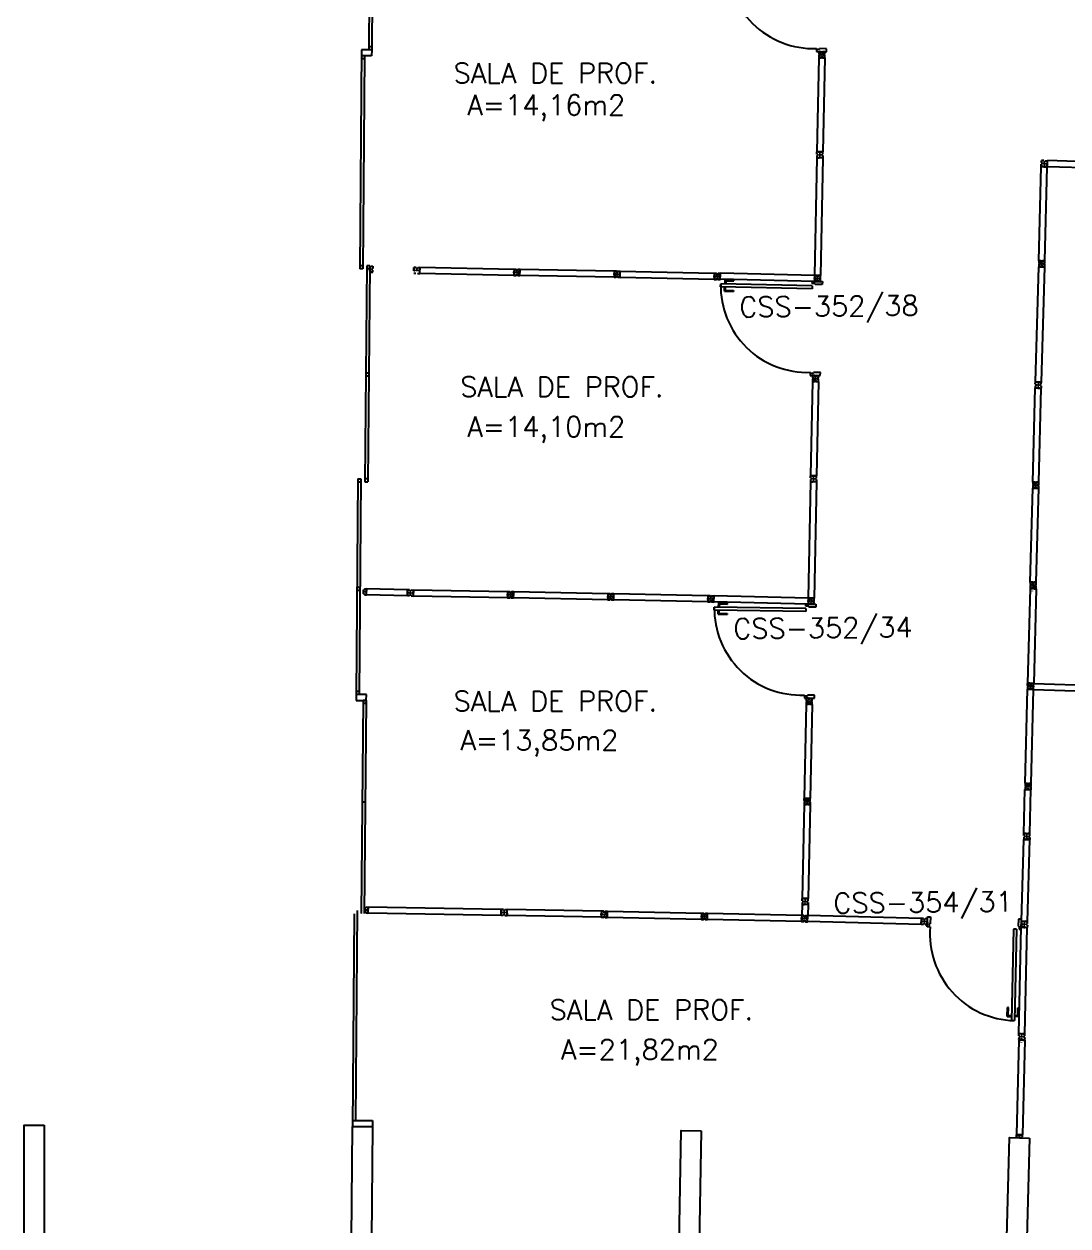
# Model space of a CAD drawing. Extents: x -152 to 150, y 325 to 437.
# Drawn here: x 0.36 to 10.79, y 384.86 to 396.86 of the extents above; entities that cross this region are included whole.
import ezdxf
from ezdxf.enums import TextEntityAlignment as Align

# ---------------------------------------------------------------- set-up
doc = ezdxf.new("R2010")
doc.units = 0
doc.header["$LTSCALE"] = 0.01
doc.header["$MEASUREMENT"] = 0
doc.layers.get('0').update_dxf_attribs({"linetype": 'CONTINUOUS'})
for name, color, linetype in [('AREA', 2, 'CONTINUOUS'), ('DIV', 2, 'CONTINUOUS'), ('ESQ', 1, 'CONTINUOUS'), ('ESTR', 3, 'CONTINUOUS'), ('TEXTO', 2, 'CONTINUOUS'), ('TEXTO-ENDEREÇO', 2, 'CONTINUOUS')]:
    doc.layers.add(name, color=color, linetype=linetype)
doc.styles.add('UNB-100', font='simplex.shx', dxfattribs={"height": 3})
doc.styles.add('UNB-100-1', font='simplex.shx', dxfattribs={"height": 0.2})

# ---------------------------------------------------------------- blocks, each defined once
blk = doc.blocks.new('PILAR-SSC')
blk.add_lwpolyline([(0.203, -42.962), (0.203, -44.462), (0.003, -44.462), (0.003, -42.962)], close=True)
blk = doc.blocks.new('PDV2D-SSC')
for p, q in [((-0.106, 0.965), (-0.076, 0.965)), ((-0.106, 0.05), (-0.106, 0.965)), ((-0.076, 0.05), (-0.076, 0.965)), ((-0.148, 0.925), (-0.108, 0.925)), ((-0.148, 0.925), (-0.148, 0.835)), ((-0.138, 0.915), (-0.108, 0.915)), ((-0.138, 0.915), (-0.138, 0.835)), ((-0.034, 0.925), (-0.074, 0.925)), ((-0.044, 0.915), (-0.074, 0.915)), ((-0.044, 0.915), (-0.044, 0.835)), ((-0.034, 0.925), (-0.034, 0.835)), ((-0.138, 0.835), (-0.148, 0.835)), ((-0.044, 0.835), (-0.034, 0.835)), ((-0.95, 0.05), (-0.97, 0.05)), ((-0.97, 0.05), (-0.97, 0.035)), ((-0.97, 0.035), (-0.97, -0.035)), ((-0.95, 0.02), (-0.95, 0.05)), ((-0.95, 0.02), (-0.94, 0.02)), ((-0.94, -0.05), (-0.94, 0.02)), ((-0.076, 0.05), (-0.106, 0.05)), ((-0.051, 0.02), (-0.061, 0.02)), ((-0.061, -0.05), (-0.061, 0.02)), ((-0.051, 0.05), (-0.031, 0.05)), ((-0.051, 0.02), (-0.051, 0.05)), ((-0.031, 0.05), (-0.031, -0.05)), ((-0.97, -0.035), (-0.97, -0.05)), ((-0.97, -0.05), (-0.94, -0.05)), ((-0.031, -0.05), (-0.061, -0.05))]:
    blk.add_line(p, q)
at = {"color": 1}
blk.add_arc((-0.076, 0.1), 0.865, 90, 183.3214, dxfattribs=at)
blk = doc.blocks.new('DIVMT-SSC')
for p, q in [((0, 0.005), (0, -0.005)), ((0, -0.005), (0, 0.005)), ((-0.03, -0.03), (-0.03, -0.97)), ((0.006, -0.03), (-0.006, -0.03)), ((-0.005, 0), (0.005, 0)), ((0.005, 0), (-0.005, 0)), ((0.006, -0.02), (0.006, -0.03)), ((0.03, -0.03), (0.03, -0.97)), ((0.03, -0.97), (-0.03, -0.97)), ((-0.006, -0.98), (-0.006, -0.97)), ((-0.006, -0.98), (0.006, -0.98)), ((0.006, -1.001), (-0.006, -1.001)), ((0.005, -0.97), (-0.005, -0.97)), ((0, -0.994), (0, -1.007)), ((0, -1.02), (0, -1.021)), ((0.006, -0.98), (0.006, -0.97))]:
    blk.add_line(p, q)
blk.add_lwpolyline([(0.006, -0.02), (-0.006, -0.02), (0.006, -0.02), (0.006, -0.03), (0.03, -0.03), (0.03, -0.008), (0.02, -0.008), (0.02, 0.008), (0.03, 0.008), (0.03, 0.03), (0.006, 0.03), (0.006, 0.02), (-0.006, 0.02), (-0.006, 0.03), (-0.03, 0.03), (-0.03, 0.008), (-0.02, 0.008), (-0.02, -0.008), (-0.03, -0.008), (-0.03, -0.03), (-0.006, -0.03), (-0.006, -0.02), (-0.006, -0.03)])
blk = doc.blocks.new('ESQCE-SSC')
for p, q in [((0, 0), (0, -2.143)), ((0.2, 0), (0.2, -0.06)), ((0.2, -0.06), (0, -0.06)), ((0.03, -0.06), (0.03, -2.143)), ((0.03, -1.056), (0, -1.056)), ((0.03, -1.086), (0, -1.086)), ((0.03, -2.113), (0, -2.113)), ((0.03, -2.143), (0, -2.143)), ((0.07, -2.113), (0.07, -4.253)), ((0.07, -2.113), (0.1, -2.113)), ((0.07, -2.143), (0.1, -2.143)), ((0.1, -2.113), (0.1, -4.253)), ((0.1, -3.199), (0.07, -3.199)), ((0.1, -3.229), (0.07, -3.229)), ((0, -4.256), (0, -6.443)), ((0.1, -4.256), (0, -4.256)), ((0.1, -4.316), (0, -4.316)), ((0.03, -4.316), (0.03, -6.443)), ((0.07, -4.223), (0.1, -4.223)), ((0.07, -4.253), (0.1, -4.253)), ((0.1, -4.256), (0.1, -4.316)), ((0.03, -4.346), (0, -4.346)), ((0.03, -6.413), (0, -6.413)), ((0.03, -6.443), (0, -6.443)), ((0.1, -6.413), (0.07, -6.413)), ((0.07, -6.413), (0.07, -8.571)), ((0.1, -6.443), (0.07, -6.443)), ((0.1, -6.413), (0.1, -8.571)), ((0.1, -7.485), (0.07, -7.485)), ((0.1, -7.515), (0.07, -7.515)), ((0, -8.541), (0.03, -8.541)), ((0, -8.541), (0, -10.694)), ((0, -8.571), (0.03, -8.571)), ((0.03, -8.541), (0.03, -10.694)), ((0.1, -8.541), (0.07, -8.541)), ((0.07, -8.571), (0.1, -8.571)), ((0.03, -9.628), (0, -9.628)), ((0.03, -9.658), (0, -9.658)), ((0.03, -10.664), (0, -10.664)), ((0.102, -10.694), (0, -10.694)), ((0, -10.694), (0, -10.755)), ((0.03, -10.694), (0, -10.694)), ((0, -10.755), (0.102, -10.755)), ((0.1, -10.755), (0.07, -10.755)), ((0.07, -10.755), (0.07, -12.882)), ((0.1, -10.785), (0.07, -10.785)), ((0.1, -10.755), (0.1, -12.882)), ((0.102, -10.755), (0.102, -10.694)), ((0.1, -11.77), (0.07, -11.77)), ((0, -12.887), (0, -15.019)), ((0.03, -12.852), (0.03, -14.95)), ((0, -14.95), (0.2, -14.95)), ((0.2, -14.95), (0.2, -15.019))]:
    blk.add_line(p, q)
blk = doc.blocks.new('MTINI-SSC')
for p, q in [((-0.03, 0.008), (-0.03, 0.028)), ((-0.03, 0.028), (-0.008, 0.028)), ((-0.03, 0.008), (-0.02, 0.008)), ((-0.02, 0), (-0.02, 0.008)), ((-0.001, 0), (-0.02, 0)), ((-0.008, 0.019), (-0.008, 0.028)), ((0.008, 0.019), (-0.008, 0.019)), ((0.005, 0), (-0.005, 0)), ((0.02, 0), (-0.001, 0)), ((0, -0.005), (0, 0.005)), ((0.008, 0.019), (0.008, 0.028)), ((0.03, 0.028), (0.008, 0.028)), ((0.03, 0.008), (0.02, 0.008)), ((0.02, 0), (0.02, 0.008)), ((0.03, 0.008), (0.03, 0.028))]:
    blk.add_line(p, q)
blk = doc.blocks.new('PDV2E-SSC')
at = {"layer": 'DIV'}
for p, q in [((0.076, 0.05), (0.076, 0.965)), ((0.106, 0.965), (0.076, 0.965)), ((0.106, 0.05), (0.106, 0.965)), ((0.034, 0.925), (0.034, 0.835)), ((0.034, 0.925), (0.074, 0.925)), ((0.044, 0.915), (0.044, 0.835)), ((0.044, 0.915), (0.074, 0.915)), ((0.148, 0.925), (0.108, 0.925)), ((0.138, 0.915), (0.108, 0.915)), ((0.138, 0.915), (0.138, 0.835)), ((0.148, 0.925), (0.148, 0.835)), ((0.044, 0.835), (0.034, 0.835)), ((0.138, 0.835), (0.148, 0.835)), ((0.031, 0.05), (0.031, -0.05)), ((0.051, 0.05), (0.031, 0.05)), ((0.051, 0.02), (0.051, 0.05)), ((0.051, 0.02), (0.061, 0.02)), ((0.061, -0.05), (0.061, 0.02)), ((0.076, 0.05), (0.106, 0.05)), ((0.95, 0.02), (0.94, 0.02)), ((0.94, -0.05), (0.94, 0.02)), ((0.95, 0.02), (0.95, 0.05)), ((0.95, 0.05), (0.97, 0.05)), ((0.97, 0.05), (0.97, 0.035)), ((0.97, 0.035), (0.97, -0.035)), ((0.031, -0.05), (0.061, -0.05)), ((0.97, -0.05), (0.94, -0.05)), ((0.97, -0.035), (0.97, -0.05))]:
    blk.add_line(p, q, dxfattribs=at)
at = {"layer": 'DIV', "color": 1}
blk.add_arc((0.076, 0.1), 0.865, 356.6786, 90, dxfattribs=at)
blk = doc.blocks.new('DIVINI-SSC')
for p, q in [((-0.02, 0), (-0.02, -0.008)), ((-0.02, 0), (0.001, 0)), ((-0.005, 0), (0.005, 0)), ((0, 0.005), (0, -0.005)), ((0.001, 0), (0.02, 0)), ((-0.03, -0.008), (-0.02, -0.008)), ((-0.03, -0.008), (-0.03, -0.028)), ((-0.03, -0.028), (-0.008, -0.028)), ((-0.03, -0.03), (0.03, -0.03)), ((-0.03, -0.975), (-0.03, -0.03)), ((-0.009, -0.03), (-0.027, -0.03)), ((-0.008, -0.019), (0.008, -0.019)), ((-0.008, -0.019), (-0.008, -0.028)), ((-0.006, -0.021), (-0.006, -0.03)), ((0.006, -0.021), (-0.006, -0.021)), ((-0.006, -0.023), (-0.006, -0.027)), ((-0.004, -0.021), (0.004, -0.021)), ((0.006, -0.021), (0.006, -0.03)), ((0.006, -0.023), (0.006, -0.027)), ((0.008, -0.019), (0.008, -0.028)), ((0.03, -0.028), (0.008, -0.028)), ((0.009, -0.03), (0.027, -0.03)), ((0.02, 0), (0.02, -0.008)), ((0.03, -0.008), (0.02, -0.008)), ((0.03, -0.008), (0.03, -0.028)), ((0.03, -0.975), (0.03, -0.03)), ((0.004, -0.951), (0.004, -0.953)), ((-0.03, -0.975), (0.03, -0.975)), ((-0.009, -0.975), (-0.027, -0.975)), ((-0.006, -0.985), (-0.006, -0.975)), ((0.006, -0.985), (-0.006, -0.985)), ((0.006, -1.01), (-0.006, -1.01)), ((0, -0.985), (0, -0.988)), ((0, -1.003), (0, -1.018)), ((0.006, -0.985), (0.006, -0.975)), ((0.03, -0.975), (0.009, -0.975)), ((0.009, -0.975), (0.027, -0.975))]:
    blk.add_line(p, q)
blk = doc.blocks.new('MTT-SSC')
for p, q in [((-0.006, 0.03), (-0.03, 0.03)), ((-0.03, 0.008), (-0.03, 0.03)), ((-0.03, 0.008), (-0.02, 0.008)), ((-0.02, -0.008), (-0.02, 0.008)), ((-0.006, 0.0205), (-0.006, 0.03)), ((0.006, 0.0205), (-0.006, 0.0205)), ((0.0051, 0), (-0.0051, 0)), ((-0.0051, 0), (0.0051, 0)), ((0, -0.0051), (0, 0.0051)), ((0, 0.0051), (0, -0.0051)), ((0.006, 0.0205), (0.006, 0.03)), ((0.006, 0.03), (0.03, 0.03)), ((0.02, -0.008), (0.02, 0.008)), ((0.03, 0.008), (0.02, 0.008)), ((0.03, 0.008), (0.03, 0.03)), ((-0.03, -0.008), (-0.02, -0.008)), ((-0.03, -0.008), (-0.03, -0.03)), ((-0.03, -0.03), (-0.006, -0.03)), ((-0.03, -0.03), (-0.009, -0.03)), ((-0.009, -0.03), (-0.027, -0.03)), ((-0.006, -0.0205), (-0.006, -0.03)), ((-0.006, -0.0205), (-0.006, -0.03)), ((0.006, -0.0205), (-0.006, -0.0205)), ((-0.006, -0.0205), (0.006, -0.0205)), ((0.006, -0.0205), (0.006, -0.03)), ((0.006, -0.0205), (0.006, -0.03)), ((0.03, -0.03), (0.006, -0.03)), ((0.03, -0.008), (0.02, -0.008)), ((0.03, -0.008), (0.03, -0.03))]:
    blk.add_line(p, q)
blk = doc.blocks.new('MDIVMT-SSC')
for p, q in [((-0.03, 0.03), (-0.03, 0.006)), ((-0.008, 0.03), (-0.03, 0.03)), ((-0.0185, 0.006), (-0.03, 0.006)), ((-0.0185, -0.006), (-0.0185, 0.006)), ((-0.008, 0.03), (-0.008, 0.02)), ((-0.008, 0.02), (0.008, 0.02)), ((-0.0051, 0), (0.0051, 0)), ((-0.0051, 0), (0.0051, 0)), ((0, -0.0051), (0, 0.0051)), ((0, -0.0051), (0, 0.0051)), ((0.008, 0.03), (0.008, 0.02)), ((0.008, 0.03), (0.03, 0.03)), ((0.0205, 0.006), (0.03, 0.006)), ((0.0205, -0.006), (0.0205, 0.006)), ((0.0205, 0.006), (0.03, 0.006)), ((0.0205, -0.006), (0.0205, 0.006)), ((0.03, 0.03), (0.03, -0.03)), ((0.03, 0.03), (0.47, 0.03)), ((0.03, 0.006), (0.03, 0.03)), ((0.03, 0.009), (0.03, 0.027)), ((0.03, 0.005), (0.03, -0.005)), ((0.47, 0.03), (0.47, -0.03)), ((0.4795, 0.006), (0.47, 0.006)), ((0.47, 0.005), (0.47, -0.005)), ((0.4795, -0.006), (0.4795, 0.006)), ((0.4949, 0), (0.5051, 0)), ((0.5051, 0), (0.4949, 0)), ((0.5, -0.0051), (0.5, 0.0051)), ((-0.0185, -0.006), (-0.03, -0.006)), ((-0.03, -0.03), (-0.03, -0.006)), ((-0.008, -0.03), (-0.03, -0.03)), ((-0.008, -0.03), (-0.008, -0.02)), ((-0.008, -0.02), (0.008, -0.02)), ((0.008, -0.03), (0.008, -0.02)), ((0.008, -0.03), (0.03, -0.03)), ((0.0205, -0.006), (0.03, -0.006)), ((0.0205, -0.006), (0.03, -0.006)), ((0.03, -0.006), (0.03, -0.03)), ((0.03, -0.03), (0.03, -0.009)), ((0.03, -0.009), (0.03, -0.027)), ((0.03, -0.03), (0.47, -0.03)), ((0.4795, -0.006), (0.47, -0.006))]:
    blk.add_line(p, q)

msp = doc.modelspace()

# ---------------------------------------------------------------- linework, layer by layer
at = {"layer": 'DIV'}
for p, q in [((8.306, 395.587), (8.282, 395.587)), ((8.282, 395.565), (8.282, 395.587)), ((8.306, 395.577), (8.306, 395.587)), ((8.318, 395.577), (8.306, 395.577)), ((8.318, 395.577), (8.318, 395.587)), ((8.318, 395.587), (8.342, 395.587)), ((8.342, 395.565), (8.342, 395.587)), ((8.282, 395.527), (8.258, 394.354)), ((8.282, 395.565), (8.292, 395.565)), ((8.282, 395.549), (8.292, 395.549)), ((8.282, 395.549), (8.282, 395.527)), ((8.282, 395.527), (8.306, 395.527)), ((8.342, 395.527), (8.282, 395.527)), ((8.282, 395.527), (8.303, 395.527)), ((8.303, 395.527), (8.285, 395.527)), ((8.292, 395.549), (8.292, 395.565)), ((8.318, 395.536), (8.306, 395.536)), ((8.306, 395.536), (8.306, 395.527)), ((8.306, 395.536), (8.318, 395.536)), ((8.306, 395.536), (8.306, 395.527)), ((8.317, 395.557), (8.307, 395.557)), ((8.307, 395.557), (8.317, 395.557)), ((8.317, 395.527), (8.307, 395.527)), ((8.312, 395.552), (8.312, 395.562)), ((8.312, 395.562), (8.312, 395.552)), ((8.318, 395.536), (8.318, 395.527)), ((8.318, 395.536), (8.318, 395.527)), ((8.342, 395.527), (8.318, 395.527)), ((8.342, 395.527), (8.318, 394.353)), ((8.332, 395.549), (8.332, 395.565)), ((8.342, 395.565), (8.332, 395.565)), ((8.342, 395.549), (8.332, 395.549)), ((8.342, 395.549), (8.342, 395.527)), ((10.561, 395.469), (10.547, 395.47)), ((10.554, 395.463), (10.554, 395.476)), ((10.575, 395.475), (10.585, 395.475)), ((10.575, 395.475), (10.575, 395.463)), ((10.575, 395.463), (10.585, 395.463)), ((10.584, 395.439), (10.586, 395.499)), ((10.585, 395.464), (10.585, 395.474)), ((11.882, 395.46), (10.586, 395.499)), ((11.88, 395.4), (10.584, 395.439)), ((10.529, 394.488), (10.529, 394.489)), ((4.256, 394.409), (4.257, 394.433)), ((4.257, 394.433), (4.256, 394.412)), ((4.266, 394.409), (4.256, 394.409)), ((4.266, 394.409), (4.256, 394.409)), ((4.256, 394.398), (4.256, 394.408)), ((4.266, 394.397), (4.256, 394.397)), ((4.278, 394.373), (4.256, 394.373)), ((4.279, 394.433), (4.257, 394.433)), ((4.266, 394.409), (4.266, 394.397)), ((4.266, 394.409), (4.266, 394.397)), ((4.279, 394.433), (4.279, 394.423)), ((4.295, 394.422), (4.279, 394.423)), ((4.291, 394.402), (4.281, 394.403)), ((4.286, 394.408), (4.286, 394.397)), ((4.294, 394.372), (4.316, 394.372)), ((4.295, 394.432), (4.317, 394.432)), ((4.295, 394.432), (4.295, 394.422)), ((4.305, 394.408), (4.305, 394.396)), ((4.305, 394.408), (4.316, 394.408)), ((4.317, 394.432), (4.316, 394.408)), ((4.316, 394.372), (4.316, 394.396)), ((10.465, 393.289), (10.498, 394.439)), ((10.498, 394.439), (10.558, 394.438)), ((10.522, 394.469), (10.535, 394.469)), ((10.522, 394.448), (10.522, 394.439)), ((10.534, 394.448), (10.522, 394.448)), ((10.523, 394.439), (10.533, 394.438)), ((10.525, 393.288), (10.558, 394.438)), ((10.528, 394.462), (10.529, 394.476)), ((10.534, 394.448), (10.534, 394.438)), ((8.318, 394.353), (8.258, 394.354)), ((8.282, 394.344), (8.282, 394.353)), ((8.282, 394.344), (8.294, 394.344)), ((8.294, 394.323), (8.282, 394.323)), ((8.293, 394.353), (8.283, 394.353)), ((8.288, 394.33), (8.288, 394.316)), ((8.288, 394.304), (8.288, 394.302)), ((8.294, 394.344), (8.294, 394.353)), ((10.464, 393.267), (10.465, 393.289)), ((10.465, 393.289), (10.489, 393.289)), ((10.465, 393.289), (10.525, 393.288)), ((10.489, 393.279), (10.489, 393.289)), ((10.489, 393.279), (10.489, 393.289)), ((10.49, 393.289), (10.5, 393.289)), ((10.501, 393.279), (10.501, 393.288)), ((10.525, 393.288), (10.501, 393.288)), ((10.501, 393.279), (10.501, 393.288)), ((10.504, 393.288), (10.522, 393.288)), ((10.525, 393.288), (10.504, 393.288)), ((10.524, 393.266), (10.525, 393.288)), ((10.464, 393.251), (10.463, 393.23)), ((10.487, 393.229), (10.463, 393.23)), ((10.464, 393.267), (10.474, 393.267)), ((10.464, 393.251), (10.474, 393.251)), ((10.474, 393.267), (10.474, 393.251)), ((10.488, 393.238), (10.487, 393.229)), ((10.488, 393.238), (10.5, 393.238)), ((10.489, 393.279), (10.501, 393.279)), ((10.501, 393.279), (10.489, 393.279)), ((10.489, 393.259), (10.499, 393.259)), ((10.499, 393.259), (10.489, 393.259)), ((10.494, 393.264), (10.494, 393.254)), ((10.494, 393.254), (10.494, 393.264)), ((10.5, 393.238), (10.499, 393.228)), ((10.499, 393.228), (10.523, 393.228)), ((10.524, 393.266), (10.514, 393.266)), ((10.514, 393.266), (10.514, 393.25)), ((10.524, 393.25), (10.514, 393.25)), ((10.524, 393.25), (10.523, 393.228)), ((8.218, 392.33), (8.219, 392.352)), ((8.218, 392.33), (8.228, 392.33)), ((8.243, 392.352), (8.219, 392.352)), ((8.228, 392.314), (8.228, 392.33)), ((8.243, 392.342), (8.243, 392.352)), ((8.255, 392.342), (8.243, 392.342)), ((8.255, 392.342), (8.255, 392.352)), ((8.255, 392.352), (8.279, 392.351)), ((8.268, 392.313), (8.268, 392.329)), ((8.278, 392.329), (8.268, 392.329)), ((8.278, 392.329), (8.279, 392.351)), ((8.218, 392.292), (8.195, 391.131)), ((8.218, 392.314), (8.228, 392.314)), ((8.218, 392.314), (8.218, 392.292)), ((8.218, 392.292), (8.242, 392.292)), ((8.278, 392.291), (8.218, 392.292)), ((8.218, 392.292), (8.239, 392.292)), ((8.239, 392.292), (8.221, 392.292)), ((8.254, 392.301), (8.242, 392.301)), ((8.242, 392.301), (8.242, 392.292)), ((8.242, 392.301), (8.254, 392.301)), ((8.242, 392.301), (8.242, 392.292)), ((8.253, 392.322), (8.243, 392.322)), ((8.243, 392.322), (8.253, 392.322)), ((8.253, 392.292), (8.243, 392.292)), ((8.248, 392.317), (8.248, 392.327)), ((8.248, 392.327), (8.248, 392.317)), ((8.254, 392.301), (8.254, 392.292)), ((8.254, 392.301), (8.254, 392.292)), ((8.278, 392.291), (8.254, 392.292)), ((8.278, 392.291), (8.255, 391.13)), ((8.278, 392.313), (8.268, 392.313)), ((8.278, 392.313), (8.278, 392.291)), ((3.775, 391.198), (3.774, 391.186)), ((3.774, 391.186), (3.784, 391.186)), ((3.775, 391.198), (3.784, 391.198)), ((3.783, 391.162), (3.785, 391.222)), ((4.192, 391.152), (3.783, 391.162)), ((3.784, 391.187), (3.784, 391.197)), ((4.193, 391.212), (3.785, 391.222)), ((4.192, 391.152), (4.193, 391.212)), ((4.193, 391.176), (4.192, 391.152)), ((4.193, 391.173), (4.192, 391.155)), ((4.214, 391.151), (4.192, 391.152)), ((4.193, 391.212), (4.193, 391.191)), ((4.193, 391.188), (4.193, 391.212)), ((4.215, 391.211), (4.193, 391.212)), ((4.193, 391.191), (4.193, 391.209)), ((4.202, 391.188), (4.193, 391.188)), ((4.202, 391.188), (4.193, 391.188)), ((4.193, 391.177), (4.193, 391.187)), ((4.202, 391.176), (4.193, 391.176)), ((4.202, 391.176), (4.193, 391.176)), ((4.202, 391.188), (4.202, 391.176)), ((4.202, 391.188), (4.202, 391.176)), ((4.214, 391.151), (4.214, 391.161)), ((4.23, 391.161), (4.214, 391.161)), ((4.215, 391.211), (4.215, 391.201)), ((4.231, 391.201), (4.215, 391.201)), ((4.228, 391.181), (4.218, 391.181)), ((4.228, 391.181), (4.218, 391.181)), ((4.223, 391.186), (4.223, 391.176)), ((4.223, 391.186), (4.223, 391.176)), ((4.23, 391.151), (4.23, 391.161)), ((4.23, 391.151), (4.252, 391.15)), ((4.231, 391.211), (4.231, 391.201)), ((4.231, 391.211), (4.253, 391.21)), ((4.241, 391.187), (4.253, 391.186)), ((4.241, 391.187), (4.241, 391.175)), ((4.241, 391.175), (4.253, 391.174)), ((4.252, 391.15), (4.253, 391.174)), ((4.253, 391.21), (4.253, 391.186)), ((8.255, 391.13), (8.195, 391.131)), ((8.219, 391.121), (8.219, 391.13)), ((8.23, 391.13), (8.22, 391.13)), ((8.231, 391.121), (8.231, 391.13)), ((8.231, 391.1), (8.218, 391.1)), ((8.219, 391.121), (8.231, 391.121)), ((8.225, 391.107), (8.224, 391.093)), ((8.224, 391.081), (8.224, 391.08)), ((8.155, 389.091), (8.154, 389.069)), ((8.179, 389.129), (8.155, 389.129)), ((8.155, 389.107), (8.155, 389.129)), ((8.155, 389.107), (8.165, 389.107)), ((8.155, 389.091), (8.165, 389.091)), ((8.165, 389.091), (8.165, 389.107)), ((8.179, 389.119), (8.179, 389.129)), ((8.191, 389.119), (8.179, 389.119)), ((8.19, 389.099), (8.18, 389.099)), ((8.18, 389.099), (8.19, 389.099)), ((8.185, 389.094), (8.185, 389.104)), ((8.185, 389.104), (8.185, 389.094)), ((8.191, 389.119), (8.191, 389.129)), ((8.191, 389.129), (8.215, 389.128)), ((8.205, 389.09), (8.205, 389.106)), ((8.215, 389.106), (8.205, 389.106)), ((8.215, 389.09), (8.205, 389.09)), ((8.215, 389.09), (8.214, 389.068)), ((8.215, 389.106), (8.215, 389.128)), ((8.154, 389.069), (8.178, 389.069)), ((8.214, 389.068), (8.154, 389.069)), ((8.154, 389.069), (8.175, 389.069)), ((8.175, 389.069), (8.157, 389.069)), ((8.19, 389.078), (8.178, 389.078)), ((8.178, 389.078), (8.178, 389.069)), ((8.178, 389.078), (8.19, 389.078)), ((8.189, 389.069), (8.179, 389.069)), ((8.19, 389.078), (8.19, 389.069)), ((8.19, 389.078), (8.19, 389.069)), ((8.214, 389.068), (8.19, 389.069)), ((10.372, 388.729), (10.372, 388.719)), ((10.384, 388.728), (10.372, 388.729)), ((10.373, 388.75), (10.385, 388.749)), ((10.379, 388.768), (10.379, 388.77)), ((10.379, 388.742), (10.379, 388.756)), ((10.384, 388.728), (10.384, 388.719)), ((10.326, 387.902), (10.348, 388.72)), ((10.348, 388.72), (10.408, 388.718)), ((10.373, 388.719), (10.383, 388.719)), ((10.386, 387.901), (10.408, 388.718)), ((8.135, 388.107), (8.135, 388.129)), ((8.159, 388.128), (8.135, 388.129)), ((8.159, 388.119), (8.159, 388.128)), ((8.171, 388.128), (8.195, 388.128)), ((8.171, 388.119), (8.171, 388.128)), ((8.195, 388.106), (8.195, 388.128)), ((3.792, 388.021), (3.792, 388.009)), ((3.792, 388.021), (3.802, 388.02)), ((3.792, 388.009), (3.801, 388.008)), ((3.801, 387.984), (3.802, 388.044)), ((5.129, 388.02), (3.802, 388.044)), ((3.802, 388.009), (3.802, 388.019)), ((5.128, 387.96), (5.129, 388.02)), ((5.129, 388.02), (5.129, 387.999)), ((5.151, 388.019), (5.129, 388.02)), ((5.129, 388.02), (5.129, 387.996)), ((5.129, 387.999), (5.129, 388.017)), ((5.151, 388.019), (5.151, 388.009)), ((5.151, 388.009), (5.167, 388.009)), ((5.167, 388.019), (5.189, 388.018)), ((5.167, 388.019), (5.167, 388.009)), ((5.189, 387.994), (5.189, 388.018)), ((8.134, 388.069), (8.131, 387.959)), ((8.135, 388.091), (8.134, 388.069)), ((8.134, 388.069), (8.155, 388.069)), ((8.194, 388.068), (8.134, 388.069)), ((8.134, 388.069), (8.158, 388.069)), ((8.135, 388.107), (8.145, 388.107)), ((8.135, 388.091), (8.145, 388.091)), ((8.155, 388.069), (8.137, 388.069)), ((8.145, 388.091), (8.145, 388.107)), ((8.158, 388.078), (8.17, 388.078)), ((8.158, 388.078), (8.158, 388.069)), ((8.17, 388.078), (8.158, 388.078)), ((8.171, 388.119), (8.159, 388.119)), ((8.169, 388.068), (8.159, 388.068)), ((8.16, 388.098), (8.17, 388.098)), ((8.17, 388.098), (8.16, 388.098)), ((8.165, 388.103), (8.165, 388.093)), ((8.165, 388.093), (8.165, 388.103)), ((8.17, 388.078), (8.17, 388.068)), ((8.17, 388.078), (8.17, 388.068)), ((8.194, 388.068), (8.17, 388.068)), ((8.195, 388.106), (8.185, 388.106)), ((8.185, 388.09), (8.185, 388.106)), ((8.195, 388.09), (8.185, 388.09)), ((8.194, 388.068), (8.191, 387.958)), ((8.195, 388.09), (8.194, 388.068)), ((5.128, 387.96), (3.801, 387.984)), ((5.128, 387.96), (5.129, 387.984)), ((5.15, 387.959), (5.128, 387.96)), ((5.138, 387.995), (5.129, 387.996)), ((5.138, 387.995), (5.129, 387.996)), ((5.129, 387.985), (5.129, 387.995)), ((5.138, 387.983), (5.129, 387.984)), ((5.138, 387.983), (5.129, 387.984)), ((5.138, 387.995), (5.138, 387.983)), ((5.138, 387.983), (5.138, 387.995)), ((5.15, 387.959), (5.15, 387.969)), ((5.15, 387.969), (5.166, 387.969)), ((5.164, 387.989), (5.154, 387.989)), ((5.154, 387.989), (5.164, 387.989)), ((5.159, 387.994), (5.159, 387.984)), ((5.159, 387.984), (5.159, 387.994)), ((5.166, 387.959), (5.166, 387.969)), ((5.166, 387.959), (5.188, 387.958)), ((5.179, 387.995), (5.189, 387.994)), ((5.179, 387.983), (5.179, 387.995)), ((5.179, 387.983), (5.189, 387.982)), ((5.189, 387.982), (5.188, 387.958)), ((8.141, 387.929), (8.14, 387.929)), ((8.167, 387.928), (8.153, 387.928)), ((8.16, 387.922), (8.16, 387.935)), ((8.181, 387.934), (8.191, 387.934)), ((8.181, 387.934), (8.181, 387.922)), ((8.181, 387.922), (8.19, 387.922)), ((8.19, 387.898), (8.191, 387.958)), ((8.19, 387.923), (8.191, 387.933)), ((9.325, 387.871), (8.19, 387.898)), ((9.327, 387.931), (8.191, 387.958)), ((9.325, 387.871), (9.327, 387.931)), ((9.325, 387.871), (9.326, 387.895)), ((9.327, 387.931), (9.326, 387.91)), ((9.327, 387.931), (9.326, 387.907)), ((9.326, 387.91), (9.327, 387.928)), ((9.336, 387.906), (9.326, 387.907)), ((9.336, 387.906), (9.326, 387.907)), ((9.326, 387.896), (9.326, 387.906)), ((9.335, 387.894), (9.326, 387.895)), ((9.335, 387.894), (9.326, 387.895)), ((9.349, 387.93), (9.327, 387.931)), ((9.336, 387.906), (9.335, 387.894)), ((9.335, 387.894), (9.336, 387.906)), ((9.349, 387.93), (9.348, 387.92)), ((9.348, 387.92), (9.364, 387.92)), ((9.361, 387.9), (9.351, 387.9)), ((9.351, 387.9), (9.361, 387.9)), ((9.356, 387.905), (9.356, 387.895)), ((9.356, 387.895), (9.356, 387.905)), ((9.365, 387.93), (9.364, 387.92)), ((9.365, 387.93), (9.387, 387.929)), ((9.376, 387.893), (9.377, 387.905)), ((9.376, 387.893), (9.386, 387.893)), ((9.377, 387.905), (9.386, 387.905)), ((9.386, 387.893), (9.385, 387.869)), ((9.386, 387.905), (9.387, 387.929)), ((10.325, 387.88), (10.326, 387.902)), ((10.326, 387.902), (10.35, 387.902)), ((10.326, 387.902), (10.386, 387.901)), ((10.349, 387.892), (10.35, 387.902)), ((10.349, 387.892), (10.35, 387.902)), ((10.349, 387.892), (10.361, 387.892)), ((10.361, 387.892), (10.349, 387.892)), ((10.351, 387.902), (10.361, 387.902)), ((10.361, 387.892), (10.362, 387.902)), ((10.361, 387.892), (10.362, 387.902)), ((10.386, 387.901), (10.362, 387.902)), ((10.365, 387.901), (10.383, 387.901)), ((10.386, 387.901), (10.365, 387.901)), ((10.385, 387.879), (10.386, 387.901)), ((9.347, 387.87), (9.325, 387.871)), ((9.347, 387.87), (9.347, 387.88)), ((9.347, 387.88), (9.363, 387.88)), ((9.363, 387.87), (9.363, 387.88)), ((9.363, 387.87), (9.385, 387.869)), ((10.299, 386.78), (10.324, 387.842)), ((10.325, 387.865), (10.324, 387.843)), ((10.348, 387.842), (10.324, 387.843)), ((10.324, 387.842), (10.384, 387.84)), ((10.325, 387.88), (10.335, 387.88)), ((10.325, 387.865), (10.335, 387.864)), ((10.335, 387.88), (10.335, 387.864)), ((10.348, 387.851), (10.348, 387.841)), ((10.36, 387.85), (10.348, 387.851)), ((10.348, 387.851), (10.36, 387.851)), ((10.348, 387.851), (10.348, 387.842)), ((10.349, 387.872), (10.361, 387.872)), ((10.349, 387.841), (10.359, 387.841)), ((10.35, 387.872), (10.36, 387.872)), ((10.36, 387.872), (10.35, 387.872)), ((10.354, 387.769), (10.354, 387.77)), ((10.355, 387.865), (10.355, 387.878)), ((10.355, 387.877), (10.355, 387.867)), ((10.355, 387.867), (10.355, 387.877)), ((10.359, 386.779), (10.384, 387.84)), ((10.36, 387.851), (10.36, 387.842)), ((10.36, 387.85), (10.36, 387.841)), ((10.36, 387.842), (10.384, 387.841)), ((10.385, 387.879), (10.375, 387.879)), ((10.375, 387.879), (10.375, 387.863)), ((10.385, 387.863), (10.375, 387.863)), ((10.385, 387.863), (10.384, 387.841)), ((10.298, 386.742), (10.297, 386.72)), ((10.321, 386.72), (10.297, 386.72)), ((10.298, 386.758), (10.299, 386.78)), ((10.298, 386.758), (10.308, 386.758)), ((10.298, 386.742), (10.308, 386.742)), ((10.299, 386.78), (10.323, 386.78)), ((10.299, 386.78), (10.359, 386.779)), ((10.308, 386.758), (10.308, 386.742)), ((10.321, 386.729), (10.333, 386.729)), ((10.321, 386.729), (10.321, 386.72)), ((10.322, 386.77), (10.323, 386.78)), ((10.322, 386.77), (10.323, 386.78)), ((10.322, 386.77), (10.334, 386.77)), ((10.334, 386.77), (10.322, 386.77)), ((10.323, 386.75), (10.333, 386.749)), ((10.333, 386.749), (10.323, 386.75)), ((10.324, 386.78), (10.334, 386.779)), ((10.328, 386.755), (10.328, 386.744)), ((10.328, 386.744), (10.328, 386.755)), ((10.333, 386.729), (10.333, 386.719)), ((10.333, 386.719), (10.357, 386.719)), ((10.334, 386.77), (10.335, 386.779)), ((10.334, 386.77), (10.335, 386.779)), ((10.359, 386.779), (10.335, 386.779)), ((10.338, 386.779), (10.356, 386.779)), ((10.359, 386.779), (10.338, 386.779)), ((10.358, 386.757), (10.348, 386.757)), ((10.348, 386.757), (10.348, 386.741)), ((10.358, 386.741), (10.348, 386.741)), ((10.358, 386.741), (10.357, 386.719)), ((10.358, 386.757), (10.359, 386.779))]:
    msp.add_line(p, q, dxfattribs=at)

# ---------------------------------------------------------------- block references
for name, p, rotation in [('PDV2D-SSC', (8.352, 397.557), 88.52367286729267), ('DIVMT-SSC', (8.332, 396.557), 358.8617999999991), ('DIVMT-SSC', (10.529, 394.469), 178.5366000000012), ('MTT-SSC', (10.554, 395.469), 266.3740098559253), ('MTINI-SSC', (3.818, 394.414), 269.2326890296378), ('DIVMT-SSC', (5.287, 394.383), 268.8997405451772), ('DIVMT-SSC', (6.287, 394.364), 268.8826446666396), ('DIVMT-SSC', (7.287, 394.342), 268.74787176116), ('DIVMT-SSC', (8.288, 394.321), 268.6352099600466), ('PDV2D-SSC', (8.288, 394.323), 88.72481337714055), ('DIVMT-SSC', (8.268, 393.322), 358.8617999999991), ('DIVMT-SSC', (10.469, 392.258), 178.5366000000012), ('DIVMT-SSC', (10.443, 391.259), 178.5366000000012), ('DIVINI-SSC', (10.417, 390.249), 178.5366000000012), ('MTINI-SSC', (3.755, 391.193), 269.2326890296378), ('DIVMT-SSC', (5.223, 391.162), 268.8997405451772), ('DIVMT-SSC', (6.224, 391.142), 268.8826446666396), ('DIVMT-SSC', (7.224, 391.121), 268.74787176116), ('DIVMT-SSC', (8.224, 391.1), 268.6352099600466), ('PDV2D-SSC', (8.224, 391.1), 89.01367794777572), ('DIVMT-SSC', (10.392, 389.249), 178.5366000000012), ('DIVMT-SSC', (10.417, 390.249), 88.16050669156269), ('DIVMT-SSC', (8.205, 390.099), 358.8617999999991), ('MDIVMT-SSC', (10.379, 388.749), 88.53659999999954), ('DIVMT-SSC', (8.185, 389.099), 358.8617999999991), ('MTINI-SSC', (3.771, 388.015), 268.4303989517908), ('DIVMT-SSC', (6.159, 387.971), 268.8826446666396), ('DIVMT-SSC', (7.16, 387.949), 268.74787176116), ('DIVMT-SSC', (8.16, 387.928), 268.6352099600466), ('PDV2E-SSC', (10.355, 387.872), 178.5977455423102), ('DIVINI-SSC', (10.305, 385.74), 178.5366000000012)]:
    msp.add_blockref(name, p, dxfattribs=dict(at, rotation=rotation))
at = {"layer": 'ESQ', "rotation": 359.509614308869}
msp.add_blockref('ESQCE-SSC', (3.772, 400.862), dxfattribs=at)
at = {"layer": 'ESTR'}
msp.add_blockref('PILAR-SSC', (0.361, 428.828), dxfattribs=at)
for p, rotation in [((4.007, 428.813), 359.5121951219506), ((7.654, 428.767), 359.0243902439026), ((11.299, 428.69), 358.536585365854)]:
    msp.add_blockref('PILAR-SSC', p, dxfattribs=dict(at, rotation=rotation))

# ---------------------------------------------------------------- texts
at = {"layer": 'AREA', "style": 'UNB-100'}
for s, p in [('A=14,16m2', (4.791, 395.955)), ('A=14,10m2', (4.791, 392.742)), ('A=13,85m2', (4.722, 389.61)), ('A=21,82m2', (5.726, 386.522))]:
    msp.add_text(s, height=0.2, dxfattribs=at).set_placement(p)
at = {"layer": 'TEXTO', "style": 'UNB-100'}
for p in [(4.654, 396.274), (4.72, 393.14), (4.654, 390.001), (5.613, 386.918)]:
    msp.add_text('SALA DE PROF.', height=0.2, dxfattribs=at).set_placement(p)
at = {"layer": 'TEXTO-ENDEREÇO', "style": 'UNB-100-1'}
for s, p in [('CSS-352/38', (8.404, 393.945)), ('CSS-352/34', (8.344, 390.732)), ('CSS-354/31', (9.344, 387.991))]:
    msp.add_text(s, height=0.2, rotation=0.547, dxfattribs=at).set_placement(p, align=Align.CENTER)

doc.saveas('drawing.dxf')
